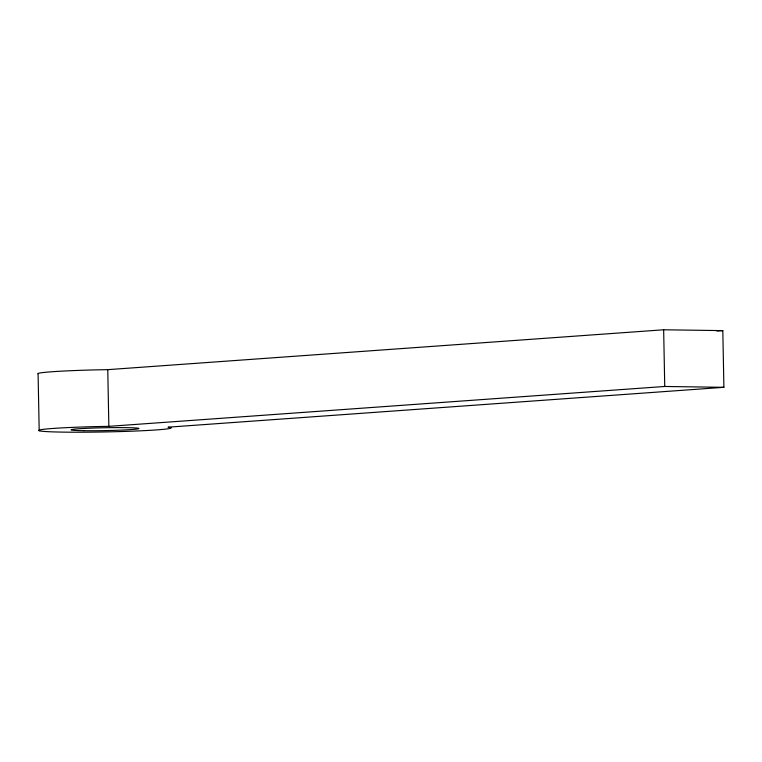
<?xml version="1.0" encoding="UTF-8"?>
<svg xmlns="http://www.w3.org/2000/svg" width="762" height="762" viewBox="0 0 762 762"><rect width="100%" height="100%" fill="white"/><g stroke="black" fill="none" stroke-linecap="round" stroke-linejoin="round"><path stroke-width="1.14" d="M107.766 369.656L663.654 329.784L722.814 330.622L723.9 387.315L168.011 427.187L170.736 427.596A66.208 2.772 -1.1 0 1 112.395 431.778A66.208 2.772 -1.1 0 1 39.186 430.74L38.1 374.056A66.208 2.772 -1.1 0 1 96.441 369.865L107.766 369.656L108.852 426.349L97.536 426.558A66.208 2.772 -1.1 0 0 39.186 430.74M716.89 331.051L722.814 330.622M108.852 426.349L664.74 386.467L723.9 387.315M663.654 329.784L664.74 386.467M83.744 430.692A34.052 1.429 -1.1 0 0 138.627 428.73A34.052 1.429 -1.1 0 0 92.516 428.082A34.052 1.429 -1.1 0 0 83.744 430.692"/></g></svg>
